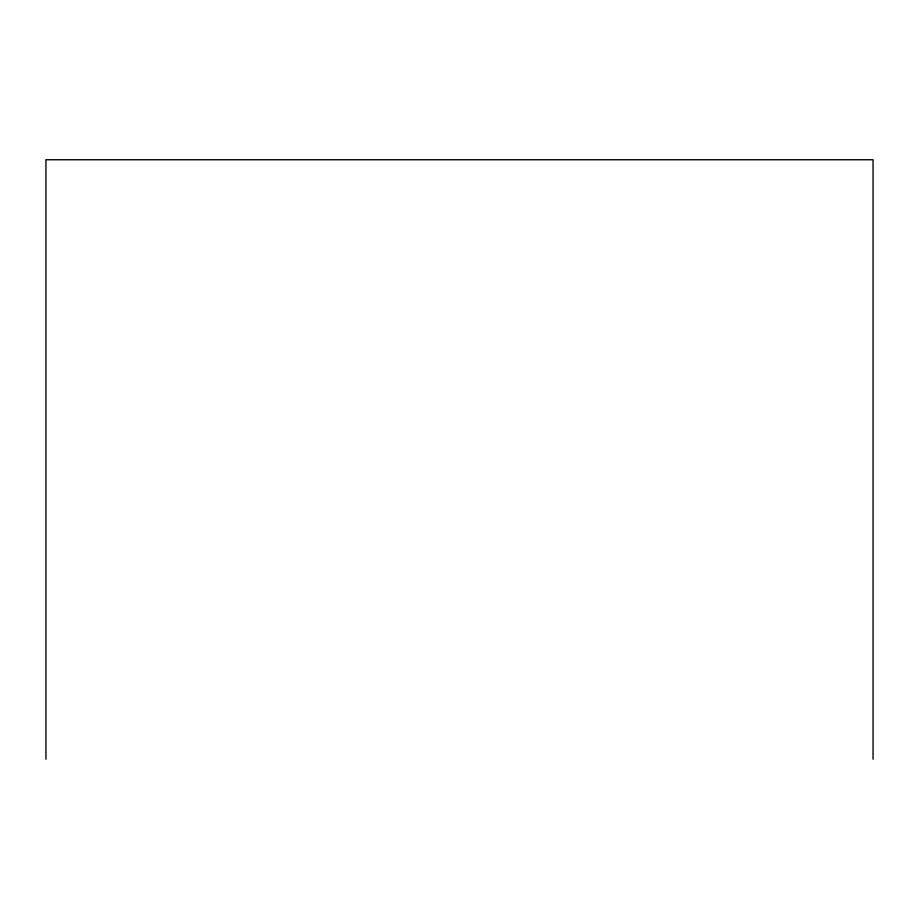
<?xml version="1.0" encoding="UTF-8"?>
<svg xmlns="http://www.w3.org/2000/svg" width="919" height="919" viewBox="0 0 919 919"><rect width="100%" height="100%" fill="white"/><g stroke="black" fill="none" stroke-linecap="round" stroke-linejoin="round"><path stroke-width="1.38" d="M873.05 759.255L873.05 159.745L45.95 159.745L45.95 759.255"/></g></svg>
